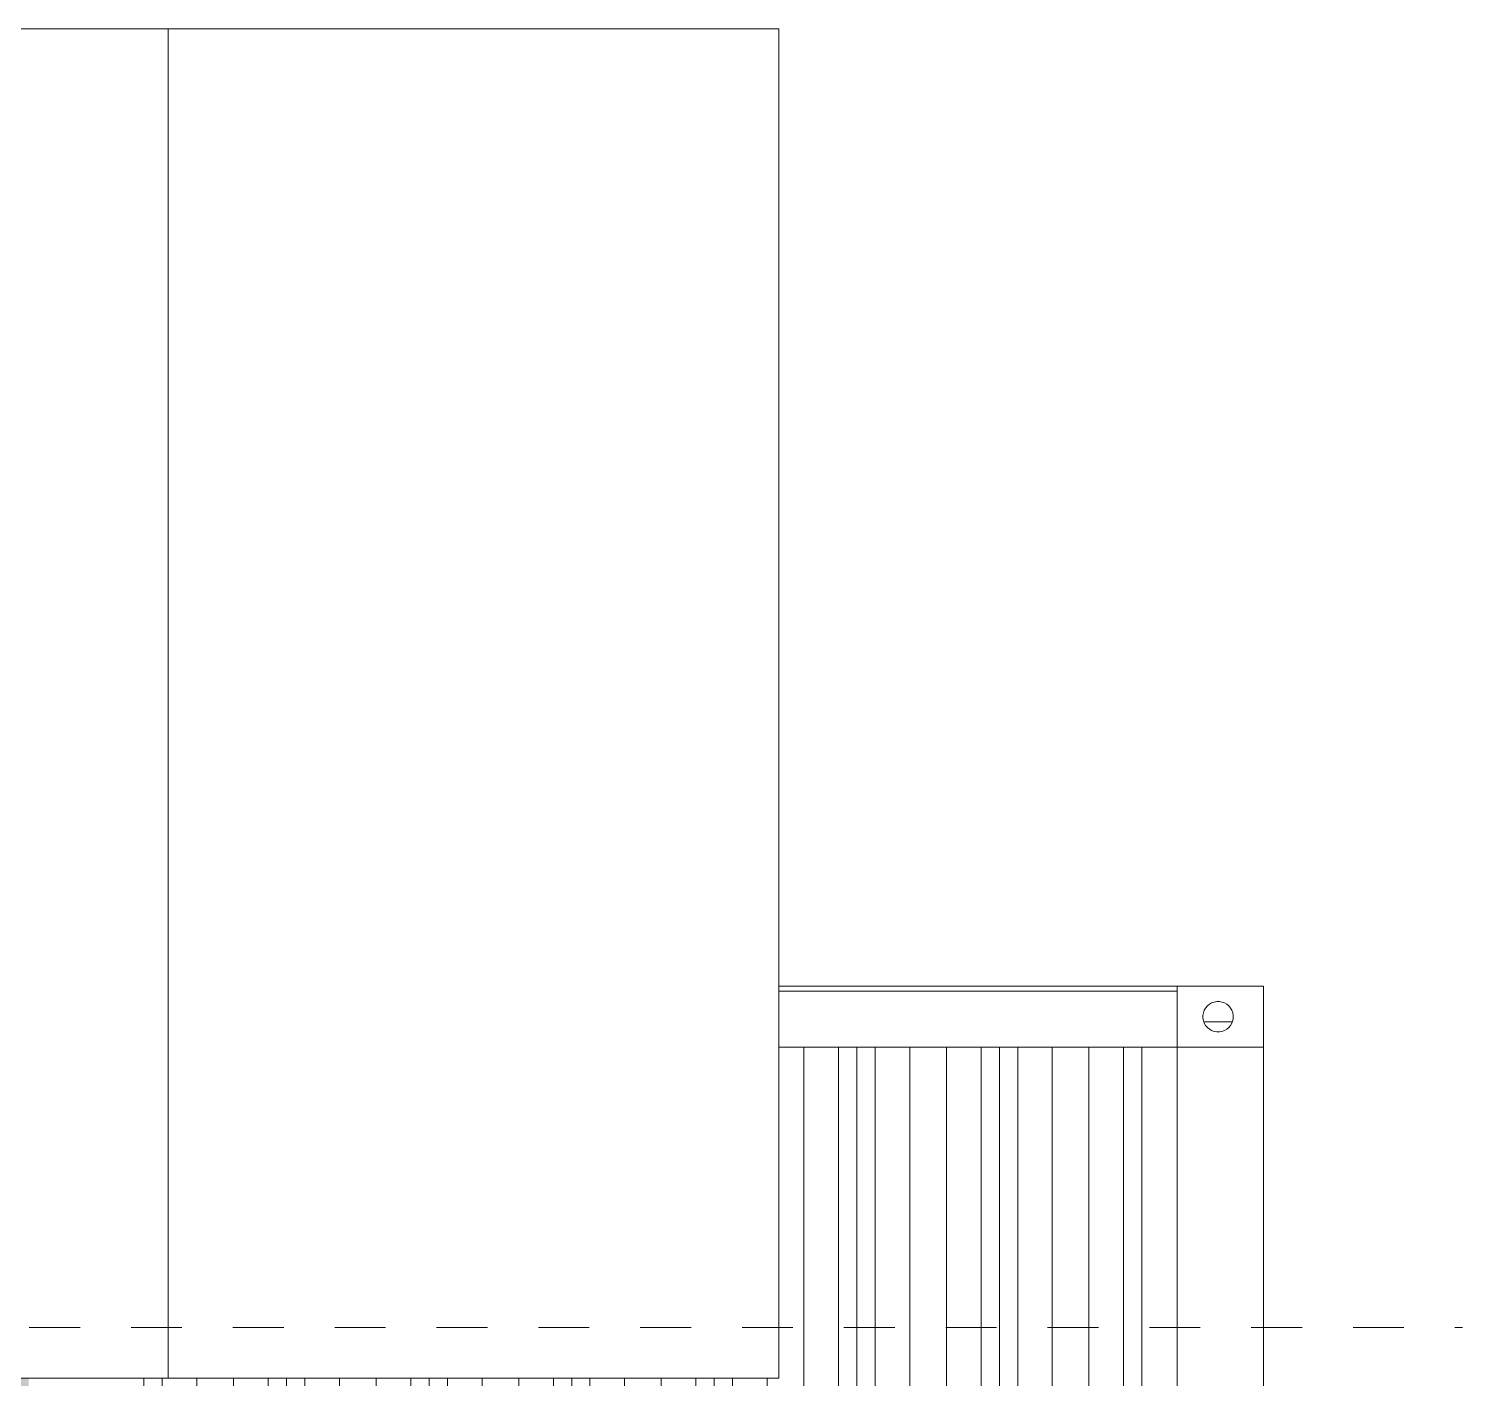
# Model space of a CAD drawing. Header units: metres. Extents: x -3 to 469, y -13 to 19.
# Drawn here: x 422.928 to 425.744, y 4.9 to 7.55 of the extents above; entities that cross this region are included whole.
import ezdxf

# ---------------------------------------------------------------- set-up
doc = ezdxf.new("R2010")
doc.units = ezdxf.units.M
doc.linetypes.add('Center', pattern=[0.03, 0.012, -0.006, 0.006, -0.006])
doc.layers.add('0-1', color=7, linetype='Continuous', lineweight=5)
doc.layers.add('A-WALL', color=7, linetype='Continuous', lineweight=9)
for name, color, linetype, lineweight, true_color in [('A-FLOR-2', 7, 'Continuous', 9, 0xaaaaaa), ('A-FLOR-LEVL-2', 7, 'Center', 5, 0x0080c0), ('A-GENM-1', 7, 'Continuous', 9, 0xaaaaaa), ('A-WALL-1', 7, 'Continuous', 9, 0xaaaaaa), ('A-WALL-PATT-2', 7, 'Continuous', 5, 0x5f5f5f), ('S-COLS-2', 7, 'Continuous', 9, 0xe3e2df), ('S-STRS-1', 7, 'Continuous', 9, 0xaaaaaa)]:
    doc.layers.add(name, color=color, linetype=linetype, lineweight=lineweight, true_color=true_color)

# ---------------------------------------------------------------- blocks, each defined once
blk = doc.blocks.new('PL 363793 - PL 363793-331269-FACHADA 04')
at = {"layer": 'A-GENM-1'}
for p, q in [((6.673, 5.55), (6.7224, 5.55)), ((6.7224, 5.55), (6.7262, 5.55)), ((6.7224, 2.88), (6.7224, 5.55)), ((6.7904, 2.9085), (6.7904, 5.55)), ((6.8264, 2.9085), (6.8264, 5.55)), ((6.8264, 2.9085), (6.8264, 5.55)), ((6.8624, 5.55), (6.8624, 2.9085)), ((6.9266, 5.55), (6.9304, 5.55)), ((6.9304, 5.55), (7.0024, 5.55)), ((6.9304, 2.88), (6.9304, 5.55)), ((7.0024, 5.55), (7.0062, 5.55)), ((7.0024, 2.88), (7.0024, 5.55)), ((7.0704, 2.9085), (7.0704, 5.55)), ((7.1064, 2.9085), (7.1064, 5.55)), ((7.1064, 2.9085), (7.1064, 5.55)), ((7.1424, 2.9085), (7.1424, 5.55)), ((7.2066, 5.55), (7.2104, 5.55)), ((7.2104, 5.55), (7.2824, 5.55)), ((7.2104, 2.88), (7.2104, 5.55)), ((7.2824, 5.55), (7.2862, 5.55)), ((7.2824, 2.88), (7.2824, 5.55)), ((7.3504, 2.9123), (7.3504, 5.55)), ((7.3864, 5.55), (7.3864, 2.9122)), ((7.3864, 2.9122), (7.3864, 5.55)), ((5.4264, 2.9122), (5.4264, 4.9)), ((5.4264, 4.9), (5.4264, 2.9122)), ((5.4624, 2.9123), (5.4624, 4.9)), ((5.5304, 2.88), (5.5304, 4.9)), ((5.6024, 2.88), (5.6024, 4.9)), ((5.6704, 2.9085), (5.6704, 4.9)), ((5.7064, 2.9085), (5.7064, 4.9)), ((5.7064, 2.9085), (5.7064, 4.9)), ((5.7424, 4.9), (5.7424, 2.9085)), ((5.8104, 2.88), (5.8104, 4.9)), ((5.8824, 2.88), (5.8824, 4.9)), ((5.9504, 2.9085), (5.9504, 4.9)), ((5.9864, 2.9085), (5.9864, 4.9)), ((5.9864, 2.9085), (5.9864, 4.9)), ((6.0224, 4.9), (6.0224, 2.9085)), ((6.0904, 2.88), (6.0904, 4.9)), ((6.1624, 2.88), (6.1624, 4.9)), ((6.2304, 2.9085), (6.2304, 4.9)), ((6.2664, 2.9085), (6.2664, 4.9)), ((6.2664, 2.9085), (6.2664, 4.9)), ((6.3024, 4.9), (6.3024, 2.9085)), ((6.3704, 2.88), (6.3704, 4.9)), ((6.4424, 2.88), (6.4424, 4.9)), ((6.5104, 2.9085), (6.5104, 4.9)), ((6.5464, 2.9085), (6.5464, 4.9)), ((6.5464, 2.9085), (6.5464, 4.9)), ((6.5824, 4.9), (6.5824, 2.9085)), ((6.6504, 2.88), (6.6504, 4.9)), ((5.5304, 2.88), (5.5266, 2.88)), ((5.6024, 2.88), (5.5304, 2.88)), ((5.6062, 2.88), (5.6024, 2.88)), ((5.8104, 2.88), (5.8066, 2.88)), ((5.8824, 2.88), (5.8104, 2.88)), ((5.8862, 2.88), (5.8824, 2.88)), ((6.0904, 2.88), (6.0866, 2.88)), ((6.1624, 2.88), (6.0904, 2.88)), ((6.1662, 2.88), (6.1624, 2.88)), ((6.3704, 2.88), (6.3666, 2.88)), ((6.4424, 2.88), (6.3704, 2.88)), ((6.4462, 2.88), (6.4424, 2.88)), ((6.6504, 2.88), (6.6466, 2.88)), ((6.7224, 2.88), (6.6504, 2.88)), ((6.7262, 2.88), (6.7224, 2.88)), ((6.9304, 2.88), (6.9266, 2.88)), ((7.0024, 2.88), (6.9304, 2.88)), ((7.0062, 2.88), (7.0024, 2.88)), ((7.2104, 2.88), (7.2066, 2.88)), ((7.2824, 2.88), (7.2104, 2.88)), ((7.2862, 2.88), (7.2824, 2.88))]:
    blk.add_line(p, q, dxfattribs=at)
blk = doc.blocks.new('Viga-003 36530 - Viga-003 36530-332799-FACHADA 04')
at = {"layer": 'A-GENM-1'}
blk.add_line((6.673, 5.67), (7.4554, 5.67), dxfattribs=at)
blk = doc.blocks.new('CONTAINER 36550 - CONTAINER-332843-FACHADA 04')
at = {"layer": 'S-STRS-1'}
for p, q in [((7.4554, 5.67), (7.6254, 5.67)), ((7.6254, 5.67), (7.4554, 5.67)), ((7.4554, 5.67), (7.4554, 5.55)), ((7.4554, 5.55), (7.4554, 5.67)), ((7.6254, 5.67), (7.6254, 5.55)), ((7.6254, 5.55), (7.6254, 5.67)), ((7.5149, 5.6311), (7.5188, 5.6344)), ((7.5149, 5.6311), (7.5188, 5.6344)), ((7.5188, 5.6344), (7.5233, 5.637)), ((7.5233, 5.637), (7.5188, 5.6344)), ((7.5233, 5.637), (7.5282, 5.6388)), ((7.5282, 5.6388), (7.5233, 5.637)), ((7.5282, 5.6388), (7.5333, 5.6397)), ((7.5333, 5.6397), (7.5282, 5.6388)), ((7.5333, 5.6397), (7.5385, 5.6397)), ((7.5385, 5.6397), (7.5333, 5.6397)), ((7.5385, 5.6397), (7.5436, 5.6388)), ((7.5436, 5.6388), (7.5385, 5.6397)), ((7.5436, 5.6388), (7.5485, 5.637)), ((7.5485, 5.637), (7.5436, 5.6388)), ((7.5485, 5.637), (7.553, 5.6344)), ((7.553, 5.6344), (7.5485, 5.637)), ((7.553, 5.6344), (7.557, 5.6311)), ((7.557, 5.6311), (7.553, 5.6344)), ((7.5062, 5.6126), (7.5071, 5.6177)), ((7.5071, 5.6177), (7.5062, 5.6126)), ((7.5062, 5.61), (7.5062, 5.6126)), ((7.5062, 5.6126), (7.5062, 5.61)), ((7.5062, 5.6074), (7.5062, 5.61)), ((7.5062, 5.61), (7.5062, 5.6074)), ((7.5071, 5.6023), (7.5062, 5.6074)), ((7.5062, 5.6074), (7.5071, 5.6023)), ((7.5071, 5.6177), (7.5089, 5.6226)), ((7.5089, 5.6226), (7.5071, 5.6177)), ((7.5089, 5.6226), (7.5115, 5.6271)), ((7.5115, 5.6271), (7.5089, 5.6226)), ((7.5115, 5.6271), (7.5149, 5.6311)), ((7.5149, 5.6311), (7.5115, 5.6271)), ((7.557, 5.6311), (7.5603, 5.6271)), ((7.5603, 5.6271), (7.557, 5.6311)), ((7.5603, 5.6271), (7.5629, 5.6226)), ((7.5629, 5.6226), (7.5603, 5.6271)), ((7.5629, 5.6226), (7.5647, 5.6177)), ((7.5647, 5.6177), (7.5629, 5.6226)), ((7.5647, 5.6177), (7.5656, 5.6126)), ((7.5656, 5.6126), (7.5647, 5.6177)), ((7.5656, 5.6074), (7.5647, 5.6023)), ((7.5647, 5.6023), (7.5656, 5.6074)), ((7.5656, 5.6126), (7.5656, 5.61)), ((7.5656, 5.61), (7.5656, 5.6126)), ((7.5656, 5.61), (7.5656, 5.6074)), ((7.5656, 5.6074), (7.5656, 5.61)), ((7.5089, 5.5974), (7.5071, 5.6023)), ((7.5089, 5.5974), (7.5071, 5.6023)), ((7.5115, 5.5929), (7.5089, 5.5974)), ((7.5115, 5.5929), (7.5089, 5.5974)), ((7.5149, 5.5889), (7.5115, 5.5929)), ((7.5149, 5.5889), (7.5115, 5.5929)), ((7.5188, 5.5856), (7.5149, 5.5889)), ((7.5188, 5.5856), (7.5149, 5.5889)), ((7.5233, 5.583), (7.5188, 5.5856)), ((7.5233, 5.583), (7.5188, 5.5856)), ((7.5282, 5.5812), (7.5233, 5.583)), ((7.5282, 5.5812), (7.5233, 5.583)), ((7.5333, 5.5803), (7.5282, 5.5812)), ((7.5333, 5.5803), (7.5282, 5.5812)), ((7.5385, 5.5803), (7.5333, 5.5803)), ((7.5333, 5.5803), (7.5385, 5.5803)), ((7.5436, 5.5812), (7.5385, 5.5803)), ((7.5385, 5.5803), (7.5436, 5.5812)), ((7.5485, 5.583), (7.5436, 5.5812)), ((7.5436, 5.5812), (7.5485, 5.583)), ((7.553, 5.5856), (7.5485, 5.583)), ((7.5485, 5.583), (7.553, 5.5856)), ((7.557, 5.5889), (7.553, 5.5856)), ((7.553, 5.5856), (7.557, 5.5889)), ((7.5603, 5.5929), (7.557, 5.5889)), ((7.557, 5.5889), (7.5603, 5.5929)), ((7.5629, 5.5974), (7.5603, 5.5929)), ((7.5603, 5.5929), (7.5629, 5.5974)), ((7.5647, 5.6023), (7.5629, 5.5974)), ((7.5629, 5.5974), (7.5647, 5.6023)), ((7.4554, 5.55), (7.6254, 5.55)), ((7.6254, 5.55), (7.4554, 5.55))]:
    blk.add_line(p, q, dxfattribs=at)
blk = doc.blocks.new('CONTAINER 36550 - CONTAINER 36550-332847-FACHADA 04')
blk.add_blockref('CONTAINER 36550 - CONTAINER-332843-FACHADA 04', (0, 0))
blk = doc.blocks.new('CONTAINER-R01_rvt-4-FACHADA 04')
at = {"layer": 'A-FLOR-2'}
for p, q in [((6.673, 5.66), (7.4554, 5.66)), ((7.4554, 5.66), (7.4554, 5.55)), ((7.508, 5.6), (7.5639, 5.6)), ((6.9266, 5.55), (6.7262, 5.55)), ((7.2066, 5.55), (7.0062, 5.55)), ((7.4554, 5.55), (7.2862, 5.55))]:
    blk.add_line(p, q, dxfattribs=at)
at = {"layer": 'A-WALL-1'}
for p, q in [((7.6254, 5.58), (7.6254, 2.88)), ((7.4554, 5.55), (7.4554, 2.9125)), ((7.6254, 5.55), (7.4554, 5.55)), ((7.6254, 2.88), (7.6254, 5.55))]:
    blk.add_line(p, q, dxfattribs=at)
at = {"layer": 'A-GENM-1'}
for name in ['Viga-003 36530 - Viga-003 36530-332799-FACHADA 04', 'PL 363793 - PL 363793-331269-FACHADA 04']:
    blk.add_blockref(name, (0, 0), dxfattribs=at)
at = {"layer": 'S-STRS-1'}
blk.add_blockref('CONTAINER 36550 - CONTAINER 36550-332847-FACHADA 04', (0, 0), dxfattribs=at)

msp = doc.modelspace()

# ---------------------------------------------------------------- hatches: boundary and pattern name
at = {"layer": 'A-WALL-PATT-2'}
h = msp.add_hatch(dxfattribs=at)
h.set_pattern_fill('FP_85', color=256, style=0, pattern_type=2)
h.set_pattern_definition([(90, (419.601, 0), (-1.2, 7e-17), [])])
h.paths.add_polyline_path([(418.2162, 4.9), (424.401, 4.9), (424.401, 7.55), (418.2162, 7.55), (418.2162, 5.0281)])
at = {"layer": 'S-COLS-2'}
msp.add_hatch(color=256, dxfattribs=at).paths.add_polyline_path([(422.528, -0.05), (422.928, -0.05), (422.928, 4.9), (422.528, 4.9), (422.528, 0.0073)])

# ---------------------------------------------------------------- linework, layer by layer
at = {"layer": 'A-FLOR-LEVL-2'}
msp.add_line((359.329, 5), (425.7437, 5), dxfattribs=at)
at = {"layer": 'A-WALL'}
for p, q in [((424.401, 7.55), (418.2162, 7.55)), ((424.401, 4.9), (424.401, 7.55)), ((418.2162, 4.9), (424.401, 4.9))]:
    msp.add_line(p, q, dxfattribs=at)

# ---------------------------------------------------------------- block references
at = {"layer": '0-1'}
msp.add_blockref('CONTAINER-R01_rvt-4-FACHADA 04', (417.728, 0), dxfattribs=at)

doc.saveas('drawing.dxf')
